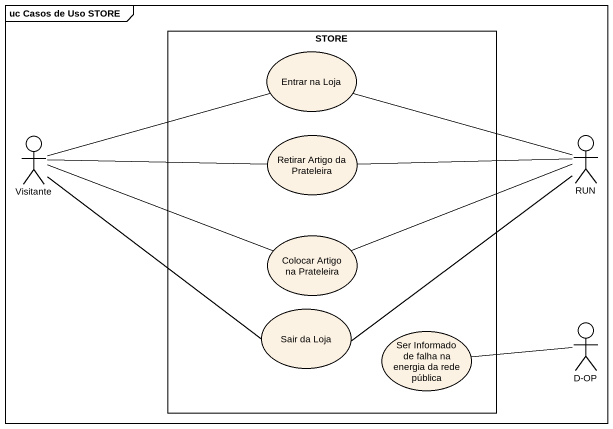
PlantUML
@startuml
mainframe uc Casos de Uso STORE
rectangle STORE {
  usecase "Entrar na Loja" as Entrar_na_Loja
  usecase "Retirar Artigo da Prateleira" as Retirar_Artigo_da_Prateleira
  usecase "Colocar Artigo na Prateleira" as Colocar_Artigo_na_Prateleira
  usecase "Sair da Loja" as Sair_da_Loja
  usecase "Ser Informado de falha na energia da rede pública" as Ser_Informado_de_falha_na
}
actor Visitante
actor RUN
actor "D-OP" as D_OP
Entrar_na_Loja -right- RUN
Visitante -right- Entrar_na_Loja
Visitante -right- Retirar_Artigo_da_Prateleira
Visitante -right- Colocar_Artigo_na_Prateleira
Visitante -- Sair_da_Loja
RUN -left- Retirar_Artigo_da_Prateleira
Colocar_Artigo_na_Prateleira -right- RUN
Sair_da_Loja -right- RUN
D_OP -left- Ser_Informado_de_falha_na
@enduml
